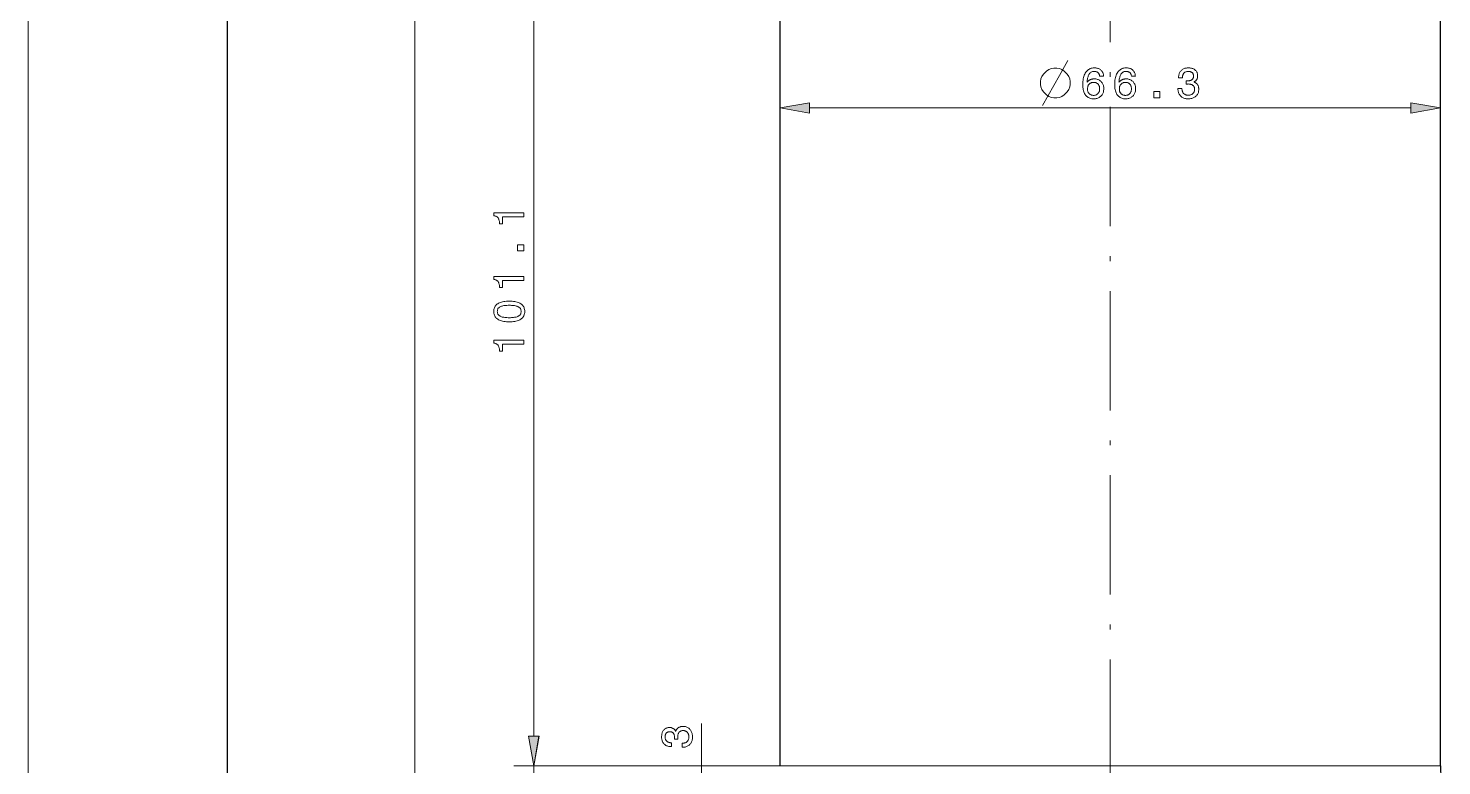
# Model space of a CAD drawing. Extents: x 0 to 297, y 0 to 420.
# Drawn here: x 0 to 141.9, y 171 to 245.1 of the extents above; entities that cross this region are included whole.
import ezdxf

# ---------------------------------------------------------------- set-up
doc = ezdxf.new("R2010")
doc.units = 0
doc.linetypes.add('DASHDOT', pattern=[18.5, 12, -3, 0.5, -3])

msp = doc.modelspace()

# ---------------------------------------------------------------- linework, layer by layer
at = {"color": 7, "lineweight": 13}
for p, q in [((0, 0), (0, 420)), ((38.83, 153.94), (38.83, 378.43)), ((50.76, 173.94), (50.76, 269.13)), ((78.46, 237.07), (138.85, 237.07)), ((75.51, 170.98), (48.76, 170.98)), ((75.51, 170.98), (48.77, 170.98)), ((137.75, 170.98), (75.51, 170.98))]:
    msp.add_line(p, q, dxfattribs=at)
at = {"color": 7, "lineweight": 30}
for p, q in [((20, 5), (20, 415)), ((75.51, 170.98), (75.51, 272.08)), ((141.81, 170.98), (141.81, 272.08))]:
    msp.add_line(p, q, dxfattribs=at)
at = {"color": 7, "linetype": 'DASHDOT', "lineweight": 13}
msp.add_line((108.66, 385.17), (108.66, 147.09), dxfattribs=at)
at = {"color": 7, "lineweight": 13, "ltscale": 0.051139}
msp.add_line((50.77, 173.94), (50.77, 175.98), dxfattribs=at)
at = {"color": 7, "lineweight": 13, "ltscale": 0.157213}
msp.add_line((67.62, 168.94), (67.62, 175.23), dxfattribs=at)
at = {"color": 7, "lineweight": 13, "ltscale": 0.2}
msp.add_line((50.77, 162.98), (50.77, 170.98), dxfattribs=at)
at = {"color": 7, "lineweight": 13, "ltscale": 0.101454}
msp.add_line((141.81, 170.98), (137.75, 170.98), dxfattribs=at)
at = {"color": 7, "lineweight": 13}
msp.add_lwpolyline([(101.84, 237.32), (103.54, 240.32), (104.39, 241.82)], dxfattribs=at)
for points in [[(103.29, 241.07), (102.99, 241.07), (102.74, 241.02), (102.49, 240.92), (102.24, 240.77), (101.94, 240.47), (101.79, 240.22), (101.69, 239.97), (101.64, 239.72), (101.64, 239.42), (101.69, 239.17), (101.79, 238.92), (101.94, 238.67), (102.24, 238.37), (102.49, 238.22), (102.74, 238.12), (102.99, 238.07), (103.29, 238.07), (103.54, 238.12), (103.79, 238.22), (104.04, 238.37), (104.34, 238.67), (104.49, 238.92), (104.59, 239.17), (104.64, 239.42), (104.64, 239.72), (104.59, 239.97), (104.49, 240.22), (104.34, 240.47), (104.04, 240.77), (103.79, 240.92), (103.54, 241.02)], [(107.98, 240.25), (107.58, 240.25), (107.58, 240.3), (107.57, 240.34), (107.56, 240.38), (107.55, 240.42), (107.53, 240.46), (107.51, 240.5), (107.49, 240.53), (107.47, 240.56), (107.45, 240.59), (107.42, 240.61), (107.39, 240.64), (107.36, 240.66), (107.33, 240.67), (107.29, 240.69), (107.26, 240.7), (107.22, 240.72), (107.18, 240.72), (107.13, 240.73), (107.09, 240.73), (107.04, 240.73), (106.98, 240.73), (106.91, 240.72), (106.86, 240.71), (106.8, 240.69), (106.75, 240.67), (106.7, 240.64), (106.66, 240.6), (106.61, 240.56), (106.57, 240.52), (106.54, 240.47), (106.5, 240.41), (106.47, 240.35), (106.44, 240.28), (106.42, 240.2), (106.4, 240.13), (106.38, 240.04), (106.36, 239.95), (106.35, 239.86), (106.34, 239.75), (106.33, 239.65), (106.36, 239.68), (106.38, 239.71), (106.41, 239.74), (106.44, 239.76), (106.47, 239.79), (106.5, 239.81), (106.54, 239.84), (106.57, 239.86), (106.6, 239.88), (106.64, 239.89), (106.68, 239.91), (106.72, 239.92), (106.75, 239.94), (106.79, 239.95), (106.83, 239.96), (106.88, 239.96), (106.92, 239.97), (106.96, 239.97), (107, 239.98), (107.05, 239.98), (107.13, 239.98), (107.21, 239.97), (107.29, 239.95), (107.36, 239.93), (107.43, 239.91), (107.5, 239.88), (107.57, 239.84), (107.63, 239.8), (107.69, 239.76), (107.74, 239.71), (107.79, 239.65), (107.84, 239.59), (107.88, 239.53), (107.91, 239.46), (107.94, 239.39), (107.96, 239.31), (107.98, 239.24), (108, 239.16), (108, 239.07), (108.01, 238.99), (108, 238.9), (107.99, 238.81), (107.98, 238.73), (107.96, 238.65), (107.94, 238.58), (107.9, 238.51), (107.87, 238.44), (107.83, 238.38), (107.78, 238.32), (107.72, 238.26), (107.67, 238.21), (107.6, 238.16), (107.54, 238.12), (107.47, 238.08), (107.4, 238.05), (107.32, 238.02), (107.25, 238), (107.16, 237.99), (107.08, 237.98), (106.99, 237.98), (106.88, 237.98), (106.79, 237.99), (106.69, 238.01), (106.61, 238.04), (106.52, 238.07), (106.44, 238.11), (106.37, 238.16), (106.3, 238.21), (106.24, 238.27), (106.18, 238.34), (106.13, 238.42), (106.08, 238.5), (106.04, 238.59), (106, 238.69), (105.97, 238.79), (105.94, 238.9), (105.93, 239.01), (105.91, 239.13), (105.9, 239.26), (105.9, 239.4), (105.9, 239.55), (105.91, 239.7), (105.93, 239.85), (105.95, 239.98), (105.97, 240.11), (106.01, 240.23), (106.05, 240.35), (106.09, 240.45), (106.14, 240.55), (106.2, 240.64), (106.26, 240.73), (106.33, 240.8), (106.4, 240.87), (106.48, 240.93), (106.56, 240.97), (106.64, 241.01), (106.73, 241.05), (106.83, 241.07), (106.93, 241.08), (107.03, 241.08), (107.12, 241.08), (107.2, 241.08), (107.27, 241.07), (107.35, 241.05), (107.42, 241.03), (107.48, 241.01), (107.54, 240.98), (107.6, 240.95), (107.66, 240.91), (107.71, 240.87), (107.76, 240.82), (107.8, 240.77), (107.84, 240.72), (107.87, 240.67), (107.9, 240.61), (107.93, 240.54), (107.95, 240.48), (107.96, 240.41), (107.97, 240.33)], [(111.18, 240.25), (110.78, 240.25), (110.78, 240.3), (110.77, 240.34), (110.76, 240.38), (110.75, 240.42), (110.73, 240.46), (110.71, 240.5), (110.69, 240.53), (110.67, 240.56), (110.65, 240.59), (110.62, 240.61), (110.59, 240.64), (110.56, 240.66), (110.53, 240.67), (110.49, 240.69), (110.46, 240.7), (110.42, 240.72), (110.37, 240.72), (110.33, 240.73), (110.29, 240.73), (110.24, 240.73), (110.17, 240.73), (110.11, 240.72), (110.06, 240.71), (110, 240.69), (109.95, 240.67), (109.9, 240.64), (109.85, 240.6), (109.81, 240.56), (109.77, 240.52), (109.73, 240.47), (109.7, 240.41), (109.67, 240.35), (109.64, 240.28), (109.62, 240.2), (109.6, 240.13), (109.58, 240.04), (109.56, 239.95), (109.55, 239.86), (109.54, 239.75), (109.53, 239.65), (109.56, 239.68), (109.58, 239.71), (109.61, 239.74), (109.64, 239.76), (109.67, 239.79), (109.7, 239.81), (109.73, 239.84), (109.77, 239.86), (109.8, 239.88), (109.84, 239.89), (109.88, 239.91), (109.91, 239.92), (109.95, 239.94), (109.99, 239.95), (110.03, 239.96), (110.07, 239.96), (110.12, 239.97), (110.16, 239.97), (110.2, 239.98), (110.25, 239.98), (110.33, 239.98), (110.41, 239.97), (110.49, 239.95), (110.56, 239.93), (110.63, 239.91), (110.7, 239.88), (110.76, 239.84), (110.83, 239.8), (110.88, 239.76), (110.94, 239.71), (110.99, 239.65), (111.03, 239.59), (111.07, 239.53), (111.11, 239.46), (111.14, 239.39), (111.16, 239.31), (111.18, 239.24), (111.19, 239.16), (111.2, 239.07), (111.2, 238.99), (111.2, 238.9), (111.19, 238.81), (111.18, 238.73), (111.16, 238.65), (111.13, 238.58), (111.1, 238.51), (111.07, 238.44), (111.02, 238.38), (110.98, 238.32), (110.92, 238.26), (110.86, 238.21), (110.8, 238.16), (110.74, 238.12), (110.67, 238.08), (110.6, 238.05), (110.52, 238.02), (110.44, 238), (110.36, 237.99), (110.28, 237.98), (110.19, 237.98), (110.08, 237.98), (109.98, 237.99), (109.89, 238.01), (109.8, 238.04), (109.72, 238.07), (109.64, 238.11), (109.57, 238.16), (109.5, 238.21), (109.44, 238.27), (109.38, 238.34), (109.33, 238.42), (109.28, 238.5), (109.24, 238.59), (109.2, 238.69), (109.17, 238.79), (109.14, 238.9), (109.12, 239.01), (109.11, 239.13), (109.1, 239.26), (109.1, 239.4), (109.1, 239.55), (109.11, 239.7), (109.12, 239.85), (109.15, 239.98), (109.17, 240.11), (109.21, 240.23), (109.24, 240.35), (109.29, 240.45), (109.34, 240.55), (109.4, 240.64), (109.46, 240.73), (109.53, 240.8), (109.6, 240.87), (109.67, 240.93), (109.75, 240.97), (109.84, 241.01), (109.93, 241.05), (110.03, 241.07), (110.13, 241.08), (110.23, 241.08), (110.32, 241.08), (110.4, 241.08), (110.47, 241.07), (110.55, 241.05), (110.62, 241.03), (110.68, 241.01), (110.74, 240.98), (110.8, 240.95), (110.86, 240.91), (110.91, 240.87), (110.96, 240.82), (111, 240.77), (111.04, 240.72), (111.07, 240.67), (111.1, 240.61), (111.12, 240.54), (111.14, 240.48), (111.16, 240.41), (111.17, 240.33)], [(115.45, 239.01), (115.85, 239.01), (115.85, 238.94), (115.86, 238.89), (115.87, 238.83), (115.88, 238.78), (115.9, 238.73), (115.91, 238.68), (115.94, 238.63), (115.96, 238.59), (115.99, 238.55), (116.02, 238.52), (116.06, 238.48), (116.09, 238.45), (116.14, 238.43), (116.18, 238.4), (116.22, 238.39), (116.27, 238.37), (116.32, 238.36), (116.38, 238.35), (116.43, 238.34), (116.49, 238.34), (116.55, 238.34), (116.6, 238.35), (116.66, 238.36), (116.71, 238.37), (116.76, 238.38), (116.8, 238.4), (116.84, 238.42), (116.88, 238.44), (116.92, 238.47), (116.96, 238.5), (116.99, 238.53), (117.02, 238.57), (117.04, 238.61), (117.06, 238.65), (117.08, 238.69), (117.1, 238.73), (117.11, 238.78), (117.12, 238.83), (117.12, 238.88), (117.13, 238.93), (117.12, 238.98), (117.12, 239.03), (117.11, 239.08), (117.1, 239.12), (117.08, 239.16), (117.07, 239.2), (117.04, 239.23), (117.02, 239.27), (116.99, 239.3), (116.96, 239.33), (116.92, 239.35), (116.89, 239.38), (116.85, 239.4), (116.8, 239.42), (116.76, 239.43), (116.71, 239.44), (116.66, 239.45), (116.6, 239.46), (116.55, 239.46), (116.49, 239.47), (116.48, 239.47), (116.47, 239.47), (116.46, 239.47), (116.45, 239.47), (116.44, 239.47), (116.44, 239.47), (116.43, 239.46), (116.42, 239.46), (116.41, 239.46), (116.4, 239.46), (116.39, 239.46), (116.38, 239.46), (116.37, 239.46), (116.36, 239.46), (116.34, 239.46), (116.33, 239.46), (116.32, 239.46), (116.31, 239.46), (116.29, 239.46), (116.28, 239.46), (116.28, 239.8), (116.29, 239.8), (116.29, 239.8), (116.3, 239.8), (116.31, 239.8), (116.32, 239.79), (116.33, 239.79), (116.34, 239.79), (116.35, 239.79), (116.36, 239.79), (116.37, 239.79), (116.37, 239.79), (116.38, 239.79), (116.39, 239.79), (116.4, 239.79), (116.41, 239.79), (116.41, 239.79), (116.42, 239.79), (116.43, 239.79), (116.44, 239.79), (116.44, 239.79), (116.5, 239.79), (116.55, 239.8), (116.6, 239.8), (116.65, 239.81), (116.7, 239.82), (116.74, 239.83), (116.78, 239.85), (116.81, 239.87), (116.84, 239.89), (116.87, 239.91), (116.9, 239.93), (116.92, 239.96), (116.95, 239.99), (116.96, 240.02), (116.98, 240.05), (116.99, 240.09), (117, 240.13), (117.01, 240.17), (117.01, 240.21), (117.01, 240.26), (117.01, 240.3), (117.01, 240.35), (117, 240.39), (116.99, 240.42), (116.98, 240.46), (116.97, 240.49), (116.95, 240.53), (116.93, 240.56), (116.9, 240.58), (116.88, 240.61), (116.85, 240.63), (116.82, 240.65), (116.79, 240.67), (116.75, 240.69), (116.71, 240.7), (116.67, 240.71), (116.63, 240.72), (116.58, 240.73), (116.54, 240.73), (116.49, 240.73), (116.43, 240.73), (116.38, 240.72), (116.33, 240.72), (116.28, 240.7), (116.24, 240.69), (116.19, 240.67), (116.15, 240.65), (116.12, 240.63), (116.08, 240.6), (116.05, 240.57), (116.02, 240.53), (116, 240.5), (115.98, 240.46), (115.96, 240.41), (115.94, 240.37), (115.93, 240.32), (115.92, 240.27), (115.91, 240.21), (115.9, 240.15), (115.9, 240.09), (115.52, 240.09), (115.52, 240.12), (115.52, 240.21), (115.53, 240.29), (115.54, 240.37), (115.56, 240.45), (115.58, 240.52), (115.61, 240.59), (115.65, 240.65), (115.68, 240.71), (115.73, 240.77), (115.78, 240.82), (115.83, 240.87), (115.89, 240.92), (115.95, 240.96), (116.01, 240.99), (116.08, 241.02), (116.15, 241.04), (116.22, 241.06), (116.3, 241.07), (116.38, 241.08), (116.47, 241.08), (116.56, 241.08), (116.64, 241.08), (116.72, 241.07), (116.8, 241.05), (116.87, 241.03), (116.94, 241.01), (117.01, 240.98), (117.07, 240.95), (117.13, 240.91), (117.18, 240.87), (117.23, 240.83), (117.27, 240.78), (117.31, 240.73), (117.34, 240.67), (117.37, 240.62), (117.39, 240.56), (117.41, 240.49), (117.42, 240.42), (117.43, 240.35), (117.43, 240.28), (117.43, 240.23), (117.43, 240.19), (117.42, 240.15), (117.42, 240.11), (117.41, 240.08), (117.4, 240.04), (117.38, 240), (117.37, 239.97), (117.35, 239.94), (117.34, 239.91), (117.32, 239.88), (117.29, 239.85), (117.27, 239.82), (117.24, 239.8), (117.22, 239.77), (117.19, 239.75), (117.16, 239.73), (117.12, 239.71), (117.09, 239.69), (117.05, 239.67), (117.1, 239.65), (117.14, 239.63), (117.19, 239.61), (117.23, 239.59), (117.27, 239.56), (117.3, 239.53), (117.33, 239.5), (117.37, 239.47), (117.39, 239.43), (117.42, 239.4), (117.44, 239.36), (117.47, 239.32), (117.48, 239.28), (117.5, 239.23), (117.51, 239.19), (117.53, 239.14), (117.53, 239.09), (117.54, 239.04), (117.54, 238.99), (117.55, 238.93), (117.54, 238.85), (117.53, 238.77), (117.52, 238.69), (117.5, 238.62), (117.47, 238.55), (117.44, 238.48), (117.4, 238.41), (117.36, 238.35), (117.31, 238.29), (117.25, 238.24), (117.19, 238.19), (117.12, 238.15), (117.06, 238.11), (116.98, 238.07), (116.91, 238.04), (116.83, 238.02), (116.74, 238), (116.65, 237.99), (116.56, 237.98), (116.47, 237.98), (116.38, 237.98), (116.29, 237.99), (116.2, 238), (116.13, 238.02), (116.05, 238.05), (115.98, 238.08), (115.91, 238.11), (115.84, 238.15), (115.78, 238.2), (115.73, 238.25), (115.67, 238.31), (115.63, 238.37), (115.59, 238.43), (115.55, 238.5), (115.52, 238.57), (115.49, 238.64), (115.47, 238.72), (115.46, 238.8), (115.45, 238.89), (115.45, 238.98)], [(107.59, 238.98), (107.59, 239.04), (107.58, 239.09), (107.57, 239.15), (107.56, 239.2), (107.55, 239.24), (107.53, 239.29), (107.51, 239.33), (107.48, 239.37), (107.46, 239.41), (107.43, 239.45), (107.39, 239.48), (107.36, 239.51), (107.32, 239.54), (107.28, 239.56), (107.24, 239.58), (107.19, 239.6), (107.15, 239.61), (107.1, 239.62), (107.05, 239.62), (107, 239.62), (106.94, 239.62), (106.89, 239.62), (106.83, 239.61), (106.78, 239.6), (106.74, 239.58), (106.69, 239.56), (106.65, 239.54), (106.61, 239.51), (106.57, 239.48), (106.54, 239.45), (106.51, 239.42), (106.48, 239.38), (106.45, 239.34), (106.43, 239.29), (106.41, 239.25), (106.4, 239.2), (106.39, 239.15), (106.38, 239.09), (106.37, 239.04), (106.37, 238.98), (106.37, 238.92), (106.38, 238.86), (106.38, 238.81), (106.4, 238.76), (106.41, 238.71), (106.43, 238.66), (106.45, 238.62), (106.48, 238.57), (106.5, 238.53), (106.54, 238.5), (106.57, 238.46), (106.61, 238.43), (106.65, 238.41), (106.69, 238.38), (106.73, 238.37), (106.78, 238.35), (106.82, 238.34), (106.88, 238.33), (106.93, 238.32), (106.98, 238.32), (107.04, 238.32), (107.09, 238.33), (107.14, 238.34), (107.18, 238.35), (107.23, 238.37), (107.27, 238.39), (107.31, 238.41), (107.35, 238.44), (107.39, 238.47), (107.42, 238.5), (107.45, 238.54), (107.48, 238.58), (107.51, 238.62), (107.53, 238.67), (107.55, 238.71), (107.56, 238.76), (107.57, 238.81), (107.58, 238.87), (107.59, 238.92)], [(110.79, 238.98), (110.78, 239.04), (110.78, 239.09), (110.77, 239.15), (110.76, 239.2), (110.75, 239.24), (110.73, 239.29), (110.71, 239.33), (110.68, 239.37), (110.66, 239.41), (110.62, 239.45), (110.59, 239.48), (110.56, 239.51), (110.52, 239.54), (110.48, 239.56), (110.44, 239.58), (110.39, 239.6), (110.35, 239.61), (110.3, 239.62), (110.25, 239.62), (110.2, 239.62), (110.14, 239.62), (110.09, 239.62), (110.03, 239.61), (109.98, 239.6), (109.94, 239.58), (109.89, 239.56), (109.85, 239.54), (109.81, 239.51), (109.77, 239.48), (109.74, 239.45), (109.7, 239.42), (109.68, 239.38), (109.65, 239.34), (109.63, 239.29), (109.61, 239.25), (109.59, 239.2), (109.58, 239.15), (109.57, 239.09), (109.57, 239.04), (109.57, 238.98), (109.57, 238.92), (109.57, 238.86), (109.58, 238.81), (109.59, 238.76), (109.61, 238.71), (109.63, 238.66), (109.65, 238.62), (109.67, 238.57), (109.7, 238.53), (109.73, 238.5), (109.77, 238.46), (109.8, 238.43), (109.84, 238.41), (109.88, 238.38), (109.93, 238.37), (109.97, 238.35), (110.02, 238.34), (110.07, 238.33), (110.13, 238.32), (110.18, 238.32), (110.23, 238.32), (110.29, 238.33), (110.33, 238.34), (110.38, 238.35), (110.43, 238.37), (110.47, 238.39), (110.51, 238.41), (110.55, 238.44), (110.58, 238.47), (110.62, 238.5), (110.65, 238.54), (110.68, 238.58), (110.7, 238.62), (110.73, 238.67), (110.74, 238.71), (110.76, 238.76), (110.77, 238.81), (110.78, 238.87), (110.78, 238.92)], [(113.04, 238.07), (113.04, 238.71), (113.64, 238.71), (113.64, 238.07)], [(78.46, 237.59), (75.51, 237.07), (78.46, 236.54)], [(138.85, 236.54), (141.81, 237.07), (138.85, 237.59)], [(49.76, 226.13), (47.63, 226.13), (47.63, 225.43), (47.32, 225.43), (47.32, 225.51), (47.32, 225.58), (47.31, 225.65), (47.3, 225.71), (47.28, 225.77), (47.27, 225.83), (47.25, 225.88), (47.23, 225.93), (47.21, 225.97), (47.18, 226.01), (47.15, 226.04), (47.12, 226.08), (47.08, 226.11), (47.05, 226.13), (47, 226.16), (46.96, 226.18), (46.91, 226.2), (46.86, 226.21), (46.8, 226.22), (46.74, 226.23), (46.74, 226.53), (49.76, 226.53)], [(49.76, 222.71), (49.12, 222.71), (49.12, 223.31), (49.76, 223.31)], [(49.76, 219.74), (47.63, 219.74), (47.63, 219.04), (47.32, 219.04), (47.32, 219.11), (47.32, 219.18), (47.31, 219.25), (47.3, 219.32), (47.28, 219.37), (47.27, 219.43), (47.25, 219.48), (47.23, 219.53), (47.21, 219.57), (47.18, 219.61), (47.15, 219.65), (47.12, 219.68), (47.08, 219.71), (47.05, 219.74), (47, 219.76), (46.96, 219.78), (46.91, 219.8), (46.86, 219.82), (46.8, 219.83), (46.74, 219.84), (46.74, 220.13), (49.76, 220.13)], [(48.3, 215.58), (48.15, 215.58), (48.01, 215.59), (47.88, 215.6), (47.75, 215.62), (47.63, 215.64), (47.52, 215.67), (47.41, 215.71), (47.31, 215.75), (47.22, 215.79), (47.14, 215.84), (47.07, 215.9), (47, 215.96), (46.94, 216.02), (46.89, 216.09), (46.84, 216.17), (46.81, 216.25), (46.78, 216.33), (46.76, 216.42), (46.75, 216.52), (46.74, 216.62), (46.75, 216.72), (46.76, 216.81), (46.78, 216.9), (46.81, 216.99), (46.84, 217.07), (46.89, 217.14), (46.94, 217.21), (47, 217.28), (47.06, 217.34), (47.14, 217.39), (47.22, 217.44), (47.31, 217.49), (47.41, 217.52), (47.51, 217.56), (47.63, 217.59), (47.75, 217.61), (47.87, 217.63), (48.01, 217.64), (48.15, 217.65), (48.3, 217.65), (48.45, 217.65), (48.59, 217.64), (48.73, 217.63), (48.85, 217.61), (48.97, 217.59), (49.08, 217.56), (49.19, 217.52), (49.29, 217.49), (49.37, 217.44), (49.46, 217.39), (49.53, 217.34), (49.6, 217.28), (49.66, 217.21), (49.71, 217.14), (49.75, 217.07), (49.79, 216.99), (49.81, 216.9), (49.83, 216.81), (49.85, 216.72), (49.85, 216.62), (49.85, 216.52), (49.83, 216.42), (49.81, 216.33), (49.79, 216.25), (49.75, 216.17), (49.71, 216.09), (49.66, 216.02), (49.6, 215.96), (49.53, 215.9), (49.45, 215.84), (49.37, 215.79), (49.28, 215.75), (49.19, 215.71), (49.08, 215.67), (48.97, 215.64), (48.85, 215.62), (48.72, 215.6), (48.59, 215.59), (48.45, 215.58)], [(48.3, 215.99), (48.42, 215.99), (48.53, 216), (48.64, 216), (48.74, 216.01), (48.84, 216.03), (48.92, 216.04), (49, 216.06), (49.08, 216.09), (49.15, 216.11), (49.21, 216.14), (49.26, 216.17), (49.31, 216.21), (49.35, 216.25), (49.39, 216.29), (49.42, 216.34), (49.45, 216.39), (49.47, 216.44), (49.48, 216.49), (49.49, 216.55), (49.5, 216.62), (49.49, 216.68), (49.48, 216.74), (49.47, 216.79), (49.45, 216.85), (49.42, 216.9), (49.39, 216.94), (49.36, 216.98), (49.31, 217.02), (49.26, 217.06), (49.21, 217.09), (49.15, 217.12), (49.08, 217.14), (49.01, 217.16), (48.93, 217.18), (48.84, 217.2), (48.75, 217.21), (48.64, 217.22), (48.54, 217.23), (48.42, 217.24), (48.3, 217.24), (48.18, 217.24), (48.06, 217.23), (47.95, 217.22), (47.85, 217.21), (47.76, 217.2), (47.67, 217.18), (47.59, 217.16), (47.51, 217.14), (47.45, 217.12), (47.39, 217.09), (47.33, 217.06), (47.28, 217.02), (47.24, 216.98), (47.2, 216.94), (47.17, 216.9), (47.15, 216.85), (47.13, 216.79), (47.11, 216.74), (47.11, 216.68), (47.1, 216.62), (47.11, 216.55), (47.11, 216.49), (47.13, 216.44), (47.15, 216.39), (47.17, 216.34), (47.21, 216.29), (47.24, 216.25), (47.29, 216.21), (47.34, 216.17), (47.39, 216.14), (47.45, 216.11), (47.52, 216.09), (47.59, 216.06), (47.67, 216.04), (47.76, 216.03), (47.86, 216.01), (47.96, 216), (48.06, 216), (48.18, 215.99)], [(49.76, 213.34), (47.63, 213.34), (47.63, 212.64), (47.32, 212.64), (47.32, 212.72), (47.32, 212.79), (47.31, 212.86), (47.3, 212.92), (47.28, 212.98), (47.27, 213.03), (47.25, 213.08), (47.23, 213.13), (47.21, 213.18), (47.18, 213.22), (47.15, 213.25), (47.12, 213.28), (47.08, 213.31), (47.05, 213.34), (47, 213.37), (46.96, 213.39), (46.91, 213.4), (46.86, 213.42), (46.8, 213.43), (46.74, 213.44), (46.74, 213.73), (49.76, 213.73)], [(65.68, 172.84), (65.68, 173.24), (65.74, 173.24), (65.8, 173.25), (65.85, 173.26), (65.91, 173.27), (65.96, 173.28), (66, 173.3), (66.05, 173.33), (66.09, 173.35), (66.13, 173.38), (66.17, 173.41), (66.2, 173.45), (66.23, 173.48), (66.25, 173.52), (66.28, 173.57), (66.3, 173.61), (66.31, 173.66), (66.32, 173.71), (66.33, 173.77), (66.34, 173.82), (66.34, 173.88), (66.34, 173.94), (66.33, 173.99), (66.33, 174.05), (66.31, 174.1), (66.3, 174.14), (66.28, 174.19), (66.26, 174.23), (66.24, 174.27), (66.21, 174.31), (66.18, 174.35), (66.15, 174.38), (66.11, 174.41), (66.08, 174.43), (66.04, 174.45), (65.99, 174.47), (65.95, 174.49), (65.9, 174.5), (65.85, 174.51), (65.8, 174.51), (65.75, 174.51), (65.7, 174.51), (65.65, 174.51), (65.61, 174.5), (65.56, 174.49), (65.52, 174.47), (65.49, 174.45), (65.45, 174.43), (65.42, 174.41), (65.38, 174.38), (65.36, 174.35), (65.33, 174.31), (65.31, 174.27), (65.28, 174.23), (65.27, 174.19), (65.25, 174.15), (65.24, 174.1), (65.23, 174.05), (65.22, 173.99), (65.22, 173.94), (65.22, 173.88), (65.22, 173.87), (65.22, 173.86), (65.22, 173.85), (65.22, 173.84), (65.22, 173.83), (65.22, 173.82), (65.22, 173.82), (65.22, 173.81), (65.22, 173.8), (65.22, 173.79), (65.22, 173.78), (65.22, 173.77), (65.22, 173.76), (65.22, 173.75), (65.22, 173.73), (65.22, 173.72), (65.22, 173.71), (65.22, 173.69), (65.22, 173.68), (65.22, 173.67), (64.88, 173.67), (64.89, 173.67), (64.89, 173.68), (64.89, 173.69), (64.89, 173.7), (64.89, 173.71), (64.89, 173.72), (64.89, 173.73), (64.89, 173.74), (64.89, 173.75), (64.89, 173.75), (64.89, 173.76), (64.89, 173.77), (64.89, 173.78), (64.89, 173.79), (64.89, 173.79), (64.89, 173.8), (64.89, 173.81), (64.89, 173.82), (64.89, 173.82), (64.89, 173.83), (64.89, 173.89), (64.88, 173.94), (64.88, 173.99), (64.87, 174.04), (64.86, 174.09), (64.85, 174.13), (64.83, 174.17), (64.82, 174.2), (64.8, 174.23), (64.77, 174.26), (64.75, 174.29), (64.72, 174.31), (64.69, 174.33), (64.66, 174.35), (64.63, 174.37), (64.59, 174.38), (64.55, 174.39), (64.51, 174.4), (64.47, 174.4), (64.42, 174.4), (64.38, 174.4), (64.34, 174.4), (64.3, 174.39), (64.26, 174.38), (64.22, 174.37), (64.19, 174.35), (64.16, 174.34), (64.13, 174.32), (64.1, 174.29), (64.07, 174.27), (64.05, 174.24), (64.03, 174.21), (64.01, 174.17), (63.99, 174.14), (63.98, 174.1), (63.97, 174.06), (63.96, 174.02), (63.96, 173.97), (63.95, 173.93), (63.95, 173.88), (63.95, 173.82), (63.96, 173.77), (63.97, 173.72), (63.98, 173.67), (63.99, 173.62), (64.01, 173.58), (64.03, 173.54), (64.05, 173.51), (64.08, 173.47), (64.11, 173.44), (64.15, 173.41), (64.18, 173.39), (64.22, 173.37), (64.27, 173.35), (64.31, 173.33), (64.36, 173.32), (64.41, 173.31), (64.47, 173.3), (64.53, 173.29), (64.59, 173.29), (64.59, 172.91), (64.56, 172.91), (64.47, 172.91), (64.39, 172.92), (64.31, 172.93), (64.24, 172.95), (64.16, 172.97), (64.1, 173), (64.03, 173.03), (63.97, 173.07), (63.91, 173.12), (63.86, 173.16), (63.81, 173.22), (63.76, 173.27), (63.72, 173.33), (63.69, 173.4), (63.66, 173.47), (63.64, 173.54), (63.62, 173.61), (63.61, 173.69), (63.6, 173.77), (63.6, 173.86), (63.6, 173.94), (63.61, 174.03), (63.62, 174.11), (63.63, 174.19), (63.65, 174.26), (63.67, 174.33), (63.7, 174.4), (63.73, 174.46), (63.77, 174.51), (63.81, 174.57), (63.85, 174.62), (63.9, 174.66), (63.95, 174.7), (64.01, 174.73), (64.06, 174.76), (64.13, 174.78), (64.19, 174.8), (64.26, 174.81), (64.33, 174.82), (64.4, 174.82), (64.45, 174.82), (64.49, 174.82), (64.53, 174.81), (64.57, 174.81), (64.61, 174.8), (64.64, 174.79), (64.68, 174.77), (64.71, 174.76), (64.74, 174.74), (64.78, 174.72), (64.81, 174.7), (64.83, 174.68), (64.86, 174.66), (64.89, 174.63), (64.91, 174.61), (64.93, 174.58), (64.95, 174.55), (64.97, 174.51), (64.99, 174.48), (65.01, 174.44), (65.03, 174.49), (65.05, 174.53), (65.07, 174.58), (65.1, 174.62), (65.12, 174.65), (65.15, 174.69), (65.18, 174.72), (65.21, 174.75), (65.25, 174.78), (65.29, 174.81), (65.32, 174.83), (65.36, 174.85), (65.41, 174.87), (65.45, 174.89), (65.49, 174.9), (65.54, 174.91), (65.59, 174.92), (65.64, 174.93), (65.69, 174.93), (65.75, 174.93), (65.83, 174.93), (65.91, 174.92), (65.99, 174.91), (66.07, 174.89), (66.14, 174.86), (66.2, 174.83), (66.27, 174.79), (66.33, 174.75), (66.39, 174.7), (66.44, 174.64), (66.49, 174.58), (66.53, 174.51), (66.57, 174.44), (66.61, 174.37), (66.64, 174.3), (66.66, 174.22), (66.68, 174.13), (66.69, 174.04), (66.7, 173.95), (66.7, 173.86), (66.7, 173.76), (66.69, 173.68), (66.68, 173.59), (66.66, 173.51), (66.63, 173.44), (66.6, 173.37), (66.57, 173.3), (66.53, 173.23), (66.48, 173.17), (66.43, 173.12), (66.37, 173.06), (66.31, 173.02), (66.25, 172.97), (66.18, 172.94), (66.11, 172.91), (66.04, 172.88), (65.96, 172.86), (65.88, 172.85), (65.79, 172.84), (65.7, 172.84)], [(50.24, 173.94), (50.76, 170.98), (51.28, 173.94)], [(50.25, 173.94), (50.77, 170.98), (51.3, 173.94)]]:
    msp.add_lwpolyline(points, close=True, dxfattribs=at)
at = {"color": 7, "lineweight": 30}
msp.add_arc((150.81, 170.98), 9, 180, 189.8838, dxfattribs=at)
at = {"color": 7, "lineweight": 13}
for points in [[(78.46, 237.59), (75.51, 237.07), (78.46, 237.59), (78.46, 236.54)], [(138.85, 236.54), (141.81, 237.07), (138.85, 236.54), (138.85, 237.59)], [(50.24, 173.94), (50.76, 170.98), (50.24, 173.94), (51.28, 173.94)], [(50.25, 173.94), (50.77, 170.98), (50.25, 173.94), (51.3, 173.94)]]:
    msp.add_solid(points, dxfattribs=at)

doc.saveas('drawing.dxf')
